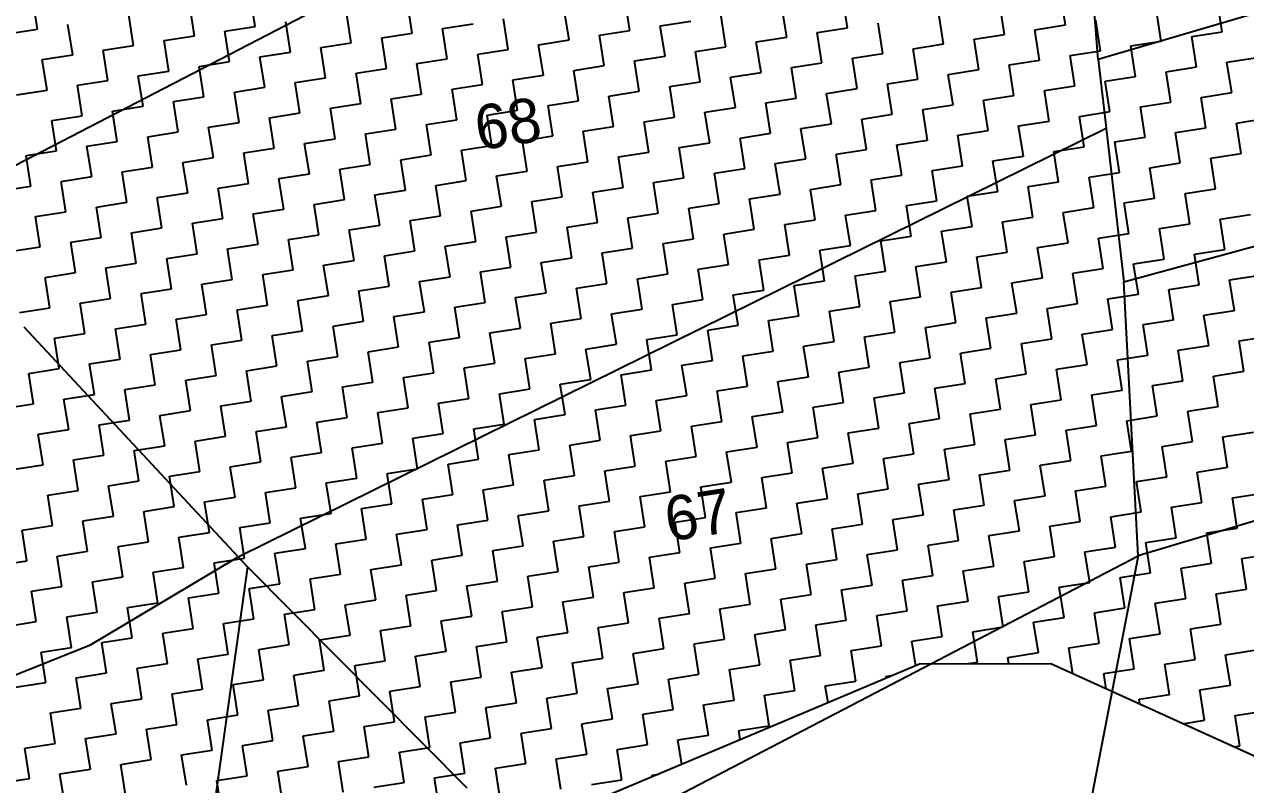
# Model space of a CAD drawing. Header units: metres. Extents: x 288488 to 290462, y 1999122 to 2001536.
# Drawn here: x 289137 to 289333.7, y 1999487.5 to 1999609.9 of the extents above; entities that cross this region are included whole.
import ezdxf
from ezdxf.enums import TextEntityAlignment as Align

# ---------------------------------------------------------------- set-up
doc = ezdxf.new("R2010")
doc.units = ezdxf.units.M
doc.header["$MEASUREMENT"] = 0
for name, color, linetype in [('POLY_HATCH', 12, 'Continuous'), ('POLY_PARCEL', 6, 'Continuous'), ('TEXT_PARCEL', 7, 'Continuous')]:
    doc.layers.add(name, color=color, linetype=linetype)
doc.styles.add('TEXT_MAP', font='')
doc.styles.get('TEXT_MAP').set_extended_font_data('Kruti Dev 050')

msp = doc.modelspace()

# ---------------------------------------------------------------- linework, layer by layer
at = {"layer": 'POLY_HATCH', "linetype": 'Continuous'}
for p, q in [((289139.09, 1999609.13), (289138.33, 1999614.03)), ((289174.16, 1999609.57), (289173.4, 1999614.47)), ((289234.5, 1999608.92), (289233.73, 1999613.82)), ((289269.57, 1999609.36), (289268.8, 1999614.26)), ((289304.64, 1999609.8), (289303.87, 1999614.7)), ((289164.36, 1999608.04), (289163.6, 1999612.94)), ((289189.63, 1999606.95), (289188.86, 1999611.86)), ((289199.43, 1999608.48), (289198.67, 1999613.38)), ((289224.7, 1999607.39), (289223.93, 1999612.29)), ((289259.76, 1999607.83), (289259, 1999612.73)), ((289294.83, 1999608.27), (289294.07, 1999613.17)), ((289320.1, 1999607.18), (289319.34, 1999612.09)), ((289329.9, 1999608.71), (289329.14, 1999613.61)), ((289144.76, 1999604.99), (289143.99, 1999609.89)), ((289154.56, 1999606.52), (289153.79, 1999611.42)), ((289179.82, 1999605.43), (289179.06, 1999610.33)), ((289204.33, 1999609.24), (289209.23, 1999610.01)), ((289214.89, 1999605.87), (289214.13, 1999610.77)), ((289239.4, 1999609.68), (289244.3, 1999610.44)), ((289249.96, 1999606.31), (289249.2, 1999611.21)), ((289275.23, 1999605.22), (289274.47, 1999610.12)), ((289285.03, 1999606.75), (289284.27, 1999611.65)), ((289310.3, 1999605.66), (289309.54, 1999610.56)), ((289134.19, 1999608.37), (289139.09, 1999609.13)), ((289159.46, 1999607.28), (289164.36, 1999608.04)), ((289169.26, 1999608.8), (289174.16, 1999609.57)), ((289170.02, 1999603.9), (289169.26, 1999608.8)), ((289194.53, 1999607.72), (289199.43, 1999608.48)), ((289205.09, 1999604.34), (289204.33, 1999609.24)), ((289229.6, 1999608.16), (289234.5, 1999608.92)), ((289230.36, 1999603.26), (289229.6, 1999608.16)), ((289240.16, 1999604.78), (289239.4, 1999609.68)), ((289254.86, 1999607.07), (289259.76, 1999607.83)), ((289264.67, 1999608.6), (289269.57, 1999609.36)), ((289265.43, 1999603.69), (289264.67, 1999608.6)), ((289289.93, 1999607.51), (289294.83, 1999608.27)), ((289299.73, 1999609.03), (289304.64, 1999609.8)), ((289300.5, 1999604.13), (289299.73, 1999609.03)), ((289325, 1999607.95), (289329.9, 1999608.71)), ((289325.77, 1999603.05), (289325, 1999607.95)), ((289149.66, 1999605.75), (289154.56, 1999606.52)), ((289160.22, 1999602.38), (289159.46, 1999607.28)), ((289184.73, 1999606.19), (289189.63, 1999606.95)), ((289185.49, 1999601.29), (289184.73, 1999606.19)), ((289195.29, 1999602.82), (289194.53, 1999607.72)), ((289209.99, 1999605.11), (289214.89, 1999605.87)), ((289219.79, 1999606.63), (289224.7, 1999607.39)), ((289220.56, 1999601.73), (289219.79, 1999606.63)), ((289245.06, 1999605.54), (289249.96, 1999606.31)), ((289255.63, 1999602.17), (289254.86, 1999607.07)), ((289280.13, 1999605.98), (289285.03, 1999606.75)), ((289280.89, 1999601.08), (289280.13, 1999605.98)), ((289290.7, 1999602.61), (289289.93, 1999607.51)), ((289315.2, 1999606.42), (289320.1, 1999607.18)), ((289315.96, 1999601.52), (289315.2, 1999606.42)), ((289139.85, 1999604.23), (289144.76, 1999604.99)), ((289140.62, 1999599.33), (289139.85, 1999604.23)), ((289150.42, 1999600.85), (289149.66, 1999605.75)), ((289165.12, 1999603.14), (289170.02, 1999603.9)), ((289174.92, 1999604.67), (289179.82, 1999605.43)), ((289175.69, 1999599.77), (289174.92, 1999604.67)), ((289200.19, 1999603.58), (289205.09, 1999604.34)), ((289210.76, 1999600.2), (289209.99, 1999605.11)), ((289235.26, 1999604.02), (289240.16, 1999604.78)), ((289236.02, 1999599.12), (289235.26, 1999604.02)), ((289245.82, 1999600.64), (289245.06, 1999605.54)), ((289270.33, 1999604.46), (289275.23, 1999605.22)), ((289271.09, 1999599.56), (289270.33, 1999604.46)), ((289295.6, 1999603.37), (289300.5, 1999604.13)), ((289305.4, 1999604.9), (289310.3, 1999605.66)), ((289306.16, 1999599.99), (289305.4, 1999604.9)), ((289330.67, 1999603.81), (289335.57, 1999604.57)), ((289155.32, 1999601.62), (289160.22, 1999602.38)), ((289165.88, 1999598.24), (289165.12, 1999603.14)), ((289190.39, 1999602.05), (289195.29, 1999602.82)), ((289191.15, 1999597.15), (289190.39, 1999602.05)), ((289200.95, 1999598.68), (289200.19, 1999603.58)), ((289225.46, 1999602.49), (289230.36, 1999603.26)), ((289226.22, 1999597.59), (289225.46, 1999602.49)), ((289250.73, 1999601.41), (289255.63, 1999602.17)), ((289260.53, 1999602.93), (289265.43, 1999603.69)), ((289261.29, 1999598.03), (289260.53, 1999602.93)), ((289285.79, 1999601.84), (289290.7, 1999602.61)), ((289296.36, 1999598.47), (289295.6, 1999603.37)), ((289320.86, 1999602.28), (289325.77, 1999603.05)), ((289321.63, 1999597.38), (289320.86, 1999602.28)), ((289331.43, 1999598.91), (289330.67, 1999603.81)), ((289145.52, 1999600.09), (289150.42, 1999600.85)), ((289146.28, 1999595.19), (289145.52, 1999600.09)), ((289156.08, 1999596.71), (289155.32, 1999601.62)), ((289180.59, 1999600.53), (289185.49, 1999601.29)), ((289181.35, 1999595.63), (289180.59, 1999600.53)), ((289205.85, 1999599.44), (289210.76, 1999600.2)), ((289215.66, 1999600.97), (289220.56, 1999601.73)), ((289216.42, 1999596.07), (289215.66, 1999600.97)), ((289240.92, 1999599.88), (289245.82, 1999600.64)), ((289251.49, 1999596.5), (289250.73, 1999601.41)), ((289275.99, 1999600.32), (289280.89, 1999601.08)), ((289276.76, 1999595.42), (289275.99, 1999600.32)), ((289286.56, 1999596.94), (289285.79, 1999601.84)), ((289301.26, 1999599.23), (289306.16, 1999599.99)), ((289311.06, 1999600.76), (289315.96, 1999601.52)), ((289311.83, 1999595.86), (289311.06, 1999600.76)), ((289135.72, 1999598.56), (289140.62, 1999599.33)), ((289160.98, 1999597.48), (289165.88, 1999598.24)), ((289170.79, 1999599), (289175.69, 1999599.77)), ((289171.55, 1999594.1), (289170.79, 1999599)), ((289196.05, 1999597.92), (289200.95, 1999598.68)), ((289206.62, 1999594.54), (289205.85, 1999599.44)), ((289231.12, 1999598.35), (289236.02, 1999599.12)), ((289231.88, 1999593.45), (289231.12, 1999598.35)), ((289241.69, 1999594.98), (289240.92, 1999599.88)), ((289256.39, 1999597.27), (289261.29, 1999598.03)), ((289266.19, 1999598.79), (289271.09, 1999599.56)), ((289266.95, 1999593.89), (289266.19, 1999598.79)), ((289291.46, 1999597.71), (289296.36, 1999598.47)), ((289302.02, 1999594.33), (289301.26, 1999599.23)), ((289326.53, 1999598.15), (289331.43, 1999598.91)), ((289327.29, 1999593.24), (289326.53, 1999598.15)), ((289151.18, 1999595.95), (289156.08, 1999596.71)), ((289161.75, 1999592.58), (289160.98, 1999597.48)), ((289186.25, 1999596.39), (289191.15, 1999597.15)), ((289187.01, 1999591.49), (289186.25, 1999596.39)), ((289196.82, 1999593.01), (289196.05, 1999597.92)), ((289211.52, 1999595.3), (289216.42, 1999596.07)), ((289221.32, 1999596.83), (289226.22, 1999597.59)), ((289222.08, 1999591.93), (289221.32, 1999596.83)), ((289246.59, 1999595.74), (289251.49, 1999596.5)), ((289257.15, 1999592.37), (289256.39, 1999597.27)), ((289281.66, 1999596.18), (289286.56, 1999596.94)), ((289282.42, 1999591.28), (289281.66, 1999596.18)), ((289292.22, 1999592.81), (289291.46, 1999597.71)), ((289316.73, 1999596.62), (289321.63, 1999597.38)), ((289317.49, 1999591.72), (289316.73, 1999596.62)), ((289141.38, 1999594.43), (289146.28, 1999595.19)), ((289142.14, 1999589.52), (289141.38, 1999594.43)), ((289151.94, 1999591.05), (289151.18, 1999595.95)), ((289166.65, 1999593.34), (289171.55, 1999594.1)), ((289176.45, 1999594.86), (289181.35, 1999595.63)), ((289177.21, 1999589.96), (289176.45, 1999594.86)), ((289201.72, 1999593.78), (289206.62, 1999594.54)), ((289212.28, 1999590.4), (289211.52, 1999595.3)), ((289236.79, 1999594.22), (289241.69, 1999594.98)), ((289237.55, 1999589.32), (289236.79, 1999594.22)), ((289247.35, 1999590.84), (289246.59, 1999595.74)), ((289271.86, 1999594.66), (289276.76, 1999595.42)), ((289272.62, 1999589.75), (289271.86, 1999594.66)), ((289297.12, 1999593.57), (289302.02, 1999594.33)), ((289306.92, 1999595.09), (289311.83, 1999595.86)), ((289307.69, 1999590.19), (289306.92, 1999595.09)), ((289332.19, 1999594.01), (289337.09, 1999594.77)), ((289156.85, 1999591.81), (289161.75, 1999592.58)), ((289167.41, 1999588.44), (289166.65, 1999593.34)), ((289191.91, 1999592.25), (289196.82, 1999593.01)), ((289192.68, 1999587.35), (289191.91, 1999592.25)), ((289202.48, 1999588.88), (289201.72, 1999593.78)), ((289226.98, 1999592.69), (289231.88, 1999593.45)), ((289227.75, 1999587.79), (289226.98, 1999592.69)), ((289252.25, 1999591.6), (289257.15, 1999592.37)), ((289262.05, 1999593.13), (289266.95, 1999593.89)), ((289262.82, 1999588.23), (289262.05, 1999593.13)), ((289287.32, 1999592.04), (289292.22, 1999592.81)), ((289297.89, 1999588.67), (289297.12, 1999593.57)), ((289322.39, 1999592.48), (289327.29, 1999593.24)), ((289323.15, 1999587.58), (289322.39, 1999592.48)), ((289332.95, 1999589.11), (289332.19, 1999594.01)), ((289147.04, 1999590.29), (289151.94, 1999591.05)), ((289147.81, 1999585.39), (289147.04, 1999590.29)), ((289157.61, 1999586.91), (289156.85, 1999591.81)), ((289182.11, 1999590.73), (289187.01, 1999591.49)), ((289182.88, 1999585.83), (289182.11, 1999590.73)), ((289207.38, 1999589.64), (289212.28, 1999590.4)), ((289217.18, 1999591.17), (289222.08, 1999591.93)), ((289217.95, 1999586.26), (289217.18, 1999591.17)), ((289242.45, 1999590.08), (289247.35, 1999590.84)), ((289253.01, 1999586.7), (289252.25, 1999591.6)), ((289277.52, 1999590.52), (289282.42, 1999591.28)), ((289278.28, 1999585.62), (289277.52, 1999590.52)), ((289288.08, 1999587.14), (289287.32, 1999592.04)), ((289302.79, 1999589.43), (289307.69, 1999590.19)), ((289312.59, 1999590.96), (289317.49, 1999591.72)), ((289313.35, 1999586.05), (289312.59, 1999590.96)), ((289137.24, 1999588.76), (289142.14, 1999589.52)), ((289138, 1999583.86), (289137.24, 1999588.76)), ((289162.51, 1999587.68), (289167.41, 1999588.44)), ((289172.31, 1999589.2), (289177.21, 1999589.96)), ((289173.07, 1999584.3), (289172.31, 1999589.2)), ((289197.58, 1999588.11), (289202.48, 1999588.88)), ((289208.14, 1999584.74), (289207.38, 1999589.64)), ((289232.65, 1999588.55), (289237.55, 1999589.32)), ((289233.41, 1999583.65), (289232.65, 1999588.55)), ((289243.21, 1999585.18), (289242.45, 1999590.08)), ((289257.92, 1999587.47), (289262.82, 1999588.23)), ((289267.72, 1999588.99), (289272.62, 1999589.75)), ((289268.48, 1999584.09), (289267.72, 1999588.99)), ((289292.98, 1999587.9), (289297.89, 1999588.67)), ((289303.55, 1999584.53), (289302.79, 1999589.43)), ((289328.05, 1999588.34), (289332.95, 1999589.11)), ((289328.82, 1999583.44), (289328.05, 1999588.34)), ((289152.71, 1999586.15), (289157.61, 1999586.91)), ((289163.27, 1999582.77), (289162.51, 1999587.68)), ((289187.78, 1999586.59), (289192.68, 1999587.35)), ((289188.54, 1999581.69), (289187.78, 1999586.59)), ((289198.34, 1999583.21), (289197.58, 1999588.11)), ((289213.04, 1999585.5), (289217.95, 1999586.26)), ((289222.85, 1999587.03), (289227.75, 1999587.79)), ((289223.61, 1999582.13), (289222.85, 1999587.03)), ((289248.11, 1999585.94), (289253.01, 1999586.7)), ((289258.68, 1999582.56), (289257.92, 1999587.47)), ((289283.18, 1999586.38), (289288.08, 1999587.14)), ((289283.95, 1999581.48), (289283.18, 1999586.38)), ((289293.75, 1999583), (289292.98, 1999587.9)), ((289318.25, 1999586.82), (289323.15, 1999587.58)), ((289319.01, 1999581.92), (289318.25, 1999586.82)), ((289142.91, 1999584.62), (289147.81, 1999585.39)), ((289143.67, 1999579.72), (289142.91, 1999584.62)), ((289153.47, 1999581.25), (289152.71, 1999586.15)), ((289168.17, 1999583.54), (289173.07, 1999584.3)), ((289177.97, 1999585.06), (289182.88, 1999585.83)), ((289178.74, 1999580.16), (289177.97, 1999585.06)), ((289203.24, 1999583.98), (289208.14, 1999584.74)), ((289213.81, 1999580.6), (289213.04, 1999585.5)), ((289238.31, 1999584.41), (289243.21, 1999585.18)), ((289239.07, 1999579.51), (289238.31, 1999584.41)), ((289248.88, 1999581.04), (289248.11, 1999585.94)), ((289273.38, 1999584.85), (289278.28, 1999585.62)), ((289274.14, 1999579.95), (289273.38, 1999584.85)), ((289298.65, 1999583.77), (289303.55, 1999584.53)), ((289308.45, 1999585.29), (289313.35, 1999586.05)), ((289309.21, 1999580.39), (289308.45, 1999585.29)), ((289133.1, 1999583.1), (289138, 1999583.86)), ((289158.37, 1999582.01), (289163.27, 1999582.77)), ((289168.94, 1999578.64), (289168.17, 1999583.54)), ((289193.44, 1999582.45), (289198.34, 1999583.21)), ((289194.2, 1999577.55), (289193.44, 1999582.45)), ((289204.01, 1999579.07), (289203.24, 1999583.98)), ((289228.51, 1999582.89), (289233.41, 1999583.65)), ((289229.27, 1999577.99), (289228.51, 1999582.89)), ((289253.78, 1999581.8), (289258.68, 1999582.56)), ((289263.58, 1999583.33), (289268.48, 1999584.09)), ((289264.34, 1999578.43), (289263.58, 1999583.33)), ((289288.85, 1999582.24), (289293.75, 1999583)), ((289299.41, 1999578.87), (289298.65, 1999583.77)), ((289323.92, 1999582.68), (289328.82, 1999583.44)), ((289324.68, 1999577.78), (289323.92, 1999582.68)), ((289148.57, 1999580.49), (289153.47, 1999581.25)), ((289149.33, 1999575.58), (289148.57, 1999580.49)), ((289159.13, 1999577.11), (289158.37, 1999582.01)), ((289183.64, 1999580.92), (289188.54, 1999581.69)), ((289184.4, 1999576.02), (289183.64, 1999580.92)), ((289208.91, 1999579.84), (289213.81, 1999580.6)), ((289218.71, 1999581.36), (289223.61, 1999582.13)), ((289219.47, 1999576.46), (289218.71, 1999581.36)), ((289243.98, 1999580.28), (289248.88, 1999581.04)), ((289254.54, 1999576.9), (289253.78, 1999581.8)), ((289279.04, 1999580.72), (289283.95, 1999581.48)), ((289279.81, 1999575.81), (289279.04, 1999580.72)), ((289289.61, 1999577.34), (289288.85, 1999582.24)), ((289304.31, 1999579.63), (289309.21, 1999580.39)), ((289314.11, 1999581.15), (289319.01, 1999581.92)), ((289314.88, 1999576.25), (289314.11, 1999581.15)), ((289138.77, 1999578.96), (289143.67, 1999579.72)), ((289139.53, 1999574.06), (289138.77, 1999578.96)), ((289164.03, 1999577.87), (289168.94, 1999578.64)), ((289173.84, 1999579.4), (289178.74, 1999580.16)), ((289174.6, 1999574.5), (289173.84, 1999579.4)), ((289199.1, 1999578.31), (289204.01, 1999579.07)), ((289209.67, 1999574.94), (289208.91, 1999579.84)), ((289234.17, 1999578.75), (289239.07, 1999579.51)), ((289234.94, 1999573.85), (289234.17, 1999578.75)), ((289244.74, 1999575.38), (289243.98, 1999580.28)), ((289259.44, 1999577.66), (289264.34, 1999578.43)), ((289269.24, 1999579.19), (289274.14, 1999579.95)), ((289270.01, 1999574.29), (289269.24, 1999579.19)), ((289294.51, 1999578.1), (289299.41, 1999578.87)), ((289305.07, 1999574.73), (289304.31, 1999579.63)), ((289329.58, 1999578.54), (289334.48, 1999579.3)), ((289330.34, 1999573.64), (289329.58, 1999578.54)), ((289154.23, 1999576.35), (289159.13, 1999577.11)), ((289164.8, 1999572.97), (289164.03, 1999577.87)), ((289189.3, 1999576.79), (289194.2, 1999577.55)), ((289190.07, 1999571.89), (289189.3, 1999576.79)), ((289199.87, 1999573.41), (289199.1, 1999578.31)), ((289214.57, 1999575.7), (289219.47, 1999576.46)), ((289224.37, 1999577.23), (289229.27, 1999577.99)), ((289225.13, 1999572.32), (289224.37, 1999577.23)), ((289249.64, 1999576.14), (289254.54, 1999576.9)), ((289260.2, 1999572.76), (289259.44, 1999577.66)), ((289284.71, 1999576.58), (289289.61, 1999577.34)), ((289285.47, 1999571.68), (289284.71, 1999576.58)), ((289295.27, 1999573.2), (289294.51, 1999578.1)), ((289319.78, 1999577.02), (289324.68, 1999577.78)), ((289320.54, 1999572.11), (289319.78, 1999577.02)), ((289144.43, 1999574.82), (289149.33, 1999575.58)), ((289145.19, 1999569.92), (289144.43, 1999574.82)), ((289155, 1999571.45), (289154.23, 1999576.35)), ((289169.7, 1999573.74), (289174.6, 1999574.5)), ((289179.5, 1999575.26), (289184.4, 1999576.02)), ((289180.26, 1999570.36), (289179.5, 1999575.26)), ((289204.77, 1999574.17), (289209.67, 1999574.94)), ((289215.33, 1999570.8), (289214.57, 1999575.7)), ((289239.84, 1999574.61), (289244.74, 1999575.38)), ((289240.6, 1999569.71), (289239.84, 1999574.61)), ((289250.4, 1999571.24), (289249.64, 1999576.14)), ((289274.91, 1999575.05), (289279.81, 1999575.81)), ((289275.67, 1999570.15), (289274.91, 1999575.05)), ((289300.17, 1999573.96), (289305.07, 1999574.73)), ((289309.98, 1999575.49), (289314.88, 1999576.25)), ((289310.74, 1999570.59), (289309.98, 1999575.49)), ((289134.63, 1999573.3), (289139.53, 1999574.06)), ((289159.9, 1999572.21), (289164.8, 1999572.97)), ((289170.46, 1999568.83), (289169.7, 1999573.74)), ((289194.97, 1999572.65), (289199.87, 1999573.41)), ((289195.73, 1999567.75), (289194.97, 1999572.65)), ((289205.53, 1999569.27), (289204.77, 1999574.17)), ((289230.04, 1999573.09), (289234.94, 1999573.85)), ((289230.8, 1999568.19), (289230.04, 1999573.09)), ((289255.3, 1999572), (289260.2, 1999572.76)), ((289265.1, 1999573.53), (289270.01, 1999574.29)), ((289265.87, 1999568.62), (289265.1, 1999573.53)), ((289290.37, 1999572.44), (289295.27, 1999573.2)), ((289291.13, 1999567.54), (289290.37, 1999572.44)), ((289300.94, 1999569.06), (289300.17, 1999573.96)), ((289325.44, 1999572.88), (289330.34, 1999573.64)), ((289326.2, 1999567.98), (289325.44, 1999572.88)), ((289150.1, 1999570.68), (289155, 1999571.45)), ((289150.86, 1999565.78), (289150.1, 1999570.68)), ((289160.66, 1999567.31), (289159.9, 1999572.21)), ((289185.16, 1999571.12), (289190.07, 1999571.89)), ((289185.93, 1999566.22), (289185.16, 1999571.12)), ((289210.43, 1999570.04), (289215.33, 1999570.8)), ((289220.23, 1999571.56), (289225.13, 1999572.32)), ((289221, 1999566.66), (289220.23, 1999571.56)), ((289245.5, 1999570.47), (289250.4, 1999571.24)), ((289246.26, 1999565.57), (289245.5, 1999570.47)), ((289256.07, 1999567.1), (289255.3, 1999572)), ((289280.57, 1999570.91), (289285.47, 1999571.68)), ((289281.33, 1999566.01), (289280.57, 1999570.91)), ((289305.84, 1999569.83), (289310.74, 1999570.59)), ((289315.64, 1999571.35), (289320.54, 1999572.11)), ((289316.4, 1999566.45), (289315.64, 1999571.35)), ((289140.29, 1999569.16), (289145.19, 1999569.92)), ((289141.06, 1999564.26), (289140.29, 1999569.16)), ((289165.56, 1999568.07), (289170.46, 1999568.83)), ((289175.36, 1999569.6), (289180.26, 1999570.36)), ((289176.13, 1999564.7), (289175.36, 1999569.6)), ((289200.63, 1999568.51), (289205.53, 1999569.27)), ((289201.39, 1999563.61), (289200.63, 1999568.51)), ((289211.19, 1999565.13), (289210.43, 1999570.04)), ((289235.7, 1999568.95), (289240.6, 1999569.71)), ((289236.46, 1999564.05), (289235.7, 1999568.95)), ((289260.97, 1999567.86), (289265.87, 1999568.62)), ((289270.77, 1999569.39), (289275.67, 1999570.15)), ((289271.53, 1999564.49), (289270.77, 1999569.39)), ((289296.04, 1999568.3), (289300.94, 1999569.06)), ((289306.6, 1999564.93), (289305.84, 1999569.83)), ((289331.1, 1999568.74), (289336.01, 1999569.5)), ((289331.87, 1999563.84), (289331.1, 1999568.74)), ((289155.76, 1999566.55), (289160.66, 1999567.31)), ((289156.52, 1999561.64), (289155.76, 1999566.55)), ((289166.32, 1999563.17), (289165.56, 1999568.07)), ((289190.83, 1999566.98), (289195.73, 1999567.75)), ((289191.59, 1999562.08), (289190.83, 1999566.98)), ((289216.1, 1999565.9), (289221, 1999566.66)), ((289225.9, 1999567.42), (289230.8, 1999568.19)), ((289226.66, 1999562.52), (289225.9, 1999567.42)), ((289251.16, 1999566.34), (289256.07, 1999567.1)), ((289261.73, 1999562.96), (289260.97, 1999567.86)), ((289286.23, 1999566.78), (289291.13, 1999567.54)), ((289287, 1999561.87), (289286.23, 1999566.78)), ((289296.8, 1999563.4), (289296.04, 1999568.3)), ((289321.3, 1999567.21), (289326.2, 1999567.98)), ((289322.07, 1999562.31), (289321.3, 1999567.21)), ((289145.96, 1999565.02), (289150.86, 1999565.78)), ((289146.72, 1999560.12), (289145.96, 1999565.02)), ((289171.22, 1999563.93), (289176.13, 1999564.7)), ((289181.03, 1999565.46), (289185.93, 1999566.22)), ((289181.79, 1999560.56), (289181.03, 1999565.46)), ((289206.29, 1999564.37), (289211.19, 1999565.13)), ((289216.86, 1999561), (289216.1, 1999565.9)), ((289241.36, 1999564.81), (289246.26, 1999565.57)), ((289242.13, 1999559.91), (289241.36, 1999564.81)), ((289251.93, 1999561.44), (289251.16, 1999566.34)), ((289276.43, 1999565.25), (289281.33, 1999566.01)), ((289277.19, 1999560.35), (289276.43, 1999565.25)), ((289301.7, 1999564.16), (289306.6, 1999564.93)), ((289311.5, 1999565.69), (289316.4, 1999566.45)), ((289312.26, 1999560.79), (289311.5, 1999565.69)), ((289136.16, 1999563.49), (289141.06, 1999564.26)), ((289161.42, 1999562.41), (289166.32, 1999563.17)), ((289171.99, 1999559.03), (289171.22, 1999563.93)), ((289196.49, 1999562.85), (289201.39, 1999563.61)), ((289197.25, 1999557.95), (289196.49, 1999562.85)), ((289207.06, 1999559.47), (289206.29, 1999564.37)), ((289231.56, 1999563.29), (289236.46, 1999564.05)), ((289232.32, 1999558.38), (289231.56, 1999563.29)), ((289256.83, 1999562.2), (289261.73, 1999562.96)), ((289266.63, 1999563.72), (289271.53, 1999564.49)), ((289267.39, 1999558.82), (289266.63, 1999563.72)), ((289291.9, 1999562.64), (289296.8, 1999563.4)), ((289292.66, 1999557.74), (289291.9, 1999562.64)), ((289302.46, 1999559.26), (289301.7, 1999564.16)), ((289326.97, 1999563.08), (289331.87, 1999563.84)), ((289327.73, 1999558.18), (289326.97, 1999563.08)), ((289151.62, 1999560.88), (289156.52, 1999561.64)), ((289152.38, 1999555.98), (289151.62, 1999560.88)), ((289162.19, 1999557.51), (289161.42, 1999562.41)), ((289186.69, 1999561.32), (289191.59, 1999562.08)), ((289187.45, 1999556.42), (289186.69, 1999561.32)), ((289211.96, 1999560.23), (289216.86, 1999561)), ((289221.76, 1999561.76), (289226.66, 1999562.52)), ((289222.52, 1999556.86), (289221.76, 1999561.76)), ((289247.03, 1999560.67), (289251.93, 1999561.44)), ((289247.79, 1999555.77), (289247.03, 1999560.67)), ((289257.59, 1999557.3), (289256.83, 1999562.2)), ((289282.1, 1999561.11), (289287, 1999561.87)), ((289282.86, 1999556.21), (289282.1, 1999561.11)), ((289307.36, 1999560.02), (289312.26, 1999560.79)), ((289317.16, 1999561.55), (289322.07, 1999562.31)), ((289317.93, 1999556.65), (289317.16, 1999561.55)), ((289141.82, 1999559.36), (289146.72, 1999560.12)), ((289142.58, 1999554.46), (289141.82, 1999559.36)), ((289167.09, 1999558.27), (289171.99, 1999559.03)), ((289176.89, 1999559.8), (289181.79, 1999560.56)), ((289177.65, 1999554.89), (289176.89, 1999559.8)), ((289202.16, 1999558.71), (289207.06, 1999559.47)), ((289202.92, 1999553.81), (289202.16, 1999558.71)), ((289212.72, 1999555.33), (289211.96, 1999560.23)), ((289237.22, 1999559.15), (289242.13, 1999559.91)), ((289237.99, 1999554.25), (289237.22, 1999559.15)), ((289262.49, 1999558.06), (289267.39, 1999558.82)), ((289272.29, 1999559.59), (289277.19, 1999560.35)), ((289273.06, 1999554.69), (289272.29, 1999559.59)), ((289297.56, 1999558.5), (289302.46, 1999559.26)), ((289308.13, 1999555.12), (289307.36, 1999560.02)), ((289332.63, 1999558.94), (289337.53, 1999559.7)), ((289333.39, 1999554.04), (289332.63, 1999558.94)), ((289157.28, 1999556.74), (289162.19, 1999557.51)), ((289158.05, 1999551.84), (289157.28, 1999556.74)), ((289167.85, 1999553.37), (289167.09, 1999558.27)), ((289192.35, 1999557.18), (289197.25, 1999557.95)), ((289193.12, 1999552.28), (289192.35, 1999557.18)), ((289217.62, 1999556.1), (289222.52, 1999556.86)), ((289227.42, 1999557.62), (289232.32, 1999558.38)), ((289228.19, 1999552.72), (289227.42, 1999557.62)), ((289252.69, 1999556.53), (289257.59, 1999557.3)), ((289263.25, 1999553.16), (289262.49, 1999558.06)), ((289287.76, 1999556.97), (289292.66, 1999557.74)), ((289288.52, 1999552.07), (289287.76, 1999556.97)), ((289298.32, 1999553.6), (289297.56, 1999558.5)), ((289322.83, 1999557.41), (289327.73, 1999558.18)), ((289323.59, 1999552.51), (289322.83, 1999557.41)), ((289147.48, 1999555.22), (289152.38, 1999555.98)), ((289148.25, 1999550.32), (289147.48, 1999555.22)), ((289172.75, 1999554.13), (289177.65, 1999554.89)), ((289182.55, 1999555.66), (289187.45, 1999556.42)), ((289183.31, 1999550.76), (289182.55, 1999555.66)), ((289207.82, 1999554.57), (289212.72, 1999555.33)), ((289218.38, 1999551.2), (289217.62, 1999556.1)), ((289242.89, 1999555.01), (289247.79, 1999555.77)), ((289243.65, 1999550.11), (289242.89, 1999555.01)), ((289253.45, 1999551.63), (289252.69, 1999556.53)), ((289277.96, 1999555.45), (289282.86, 1999556.21)), ((289278.72, 1999550.55), (289277.96, 1999555.45)), ((289303.22, 1999554.36), (289308.13, 1999555.12)), ((289313.03, 1999555.89), (289317.93, 1999556.65)), ((289313.79, 1999550.99), (289313.03, 1999555.89)), ((289137.68, 1999553.69), (289142.58, 1999554.46)), ((289138.44, 1999548.79), (289137.68, 1999553.69)), ((289162.95, 1999552.61), (289167.85, 1999553.37)), ((289173.51, 1999549.23), (289172.75, 1999554.13)), ((289198.02, 1999553.04), (289202.92, 1999553.81)), ((289198.78, 1999548.14), (289198.02, 1999553.04)), ((289208.58, 1999549.67), (289207.82, 1999554.57)), ((289233.09, 1999553.48), (289237.99, 1999554.25)), ((289233.85, 1999548.58), (289233.09, 1999553.48)), ((289258.35, 1999552.4), (289263.25, 1999553.16)), ((289268.16, 1999553.92), (289273.06, 1999554.69)), ((289268.92, 1999549.02), (289268.16, 1999553.92)), ((289293.42, 1999552.84), (289298.32, 1999553.6)), ((289294.19, 1999547.93), (289293.42, 1999552.84)), ((289303.99, 1999549.46), (289303.22, 1999554.36)), ((289328.49, 1999553.27), (289333.39, 1999554.04)), ((289329.26, 1999548.37), (289328.49, 1999553.27)), ((289153.15, 1999551.08), (289158.05, 1999551.84)), ((289153.91, 1999546.18), (289153.15, 1999551.08)), ((289163.71, 1999547.71), (289162.95, 1999552.61)), ((289188.22, 1999551.52), (289193.12, 1999552.28)), ((289188.98, 1999546.62), (289188.22, 1999551.52)), ((289213.48, 1999550.43), (289218.38, 1999551.2)), ((289223.28, 1999551.96), (289228.19, 1999552.72)), ((289224.05, 1999547.06), (289223.28, 1999551.96)), ((289248.55, 1999550.87), (289253.45, 1999551.63)), ((289249.31, 1999545.97), (289248.55, 1999550.87)), ((289259.12, 1999547.5), (289258.35, 1999552.4)), ((289283.62, 1999551.31), (289288.52, 1999552.07)), ((289284.38, 1999546.41), (289283.62, 1999551.31)), ((289308.89, 1999550.22), (289313.79, 1999550.99)), ((289318.69, 1999551.75), (289323.59, 1999552.51)), ((289319.45, 1999546.85), (289318.69, 1999551.75)), ((289143.34, 1999549.55), (289148.25, 1999550.32)), ((289144.11, 1999544.65), (289143.34, 1999549.55)), ((289168.61, 1999548.47), (289173.51, 1999549.23)), ((289178.41, 1999549.99), (289183.31, 1999550.76)), ((289179.18, 1999545.09), (289178.41, 1999549.99)), ((289203.68, 1999548.91), (289208.58, 1999549.67)), ((289204.44, 1999544.01), (289203.68, 1999548.91)), ((289214.25, 1999545.53), (289213.48, 1999550.43)), ((289238.75, 1999549.35), (289243.65, 1999550.11)), ((289239.51, 1999544.44), (289238.75, 1999549.35)), ((289264.02, 1999548.26), (289268.92, 1999549.02)), ((289273.82, 1999549.78), (289278.72, 1999550.55)), ((289274.58, 1999544.88), (289273.82, 1999549.78)), ((289299.09, 1999548.7), (289303.99, 1999549.46)), ((289309.65, 1999545.32), (289308.89, 1999550.22)), ((289133.54, 1999548.03), (289138.44, 1999548.79)), ((289158.81, 1999546.94), (289163.71, 1999547.71)), ((289159.57, 1999542.04), (289158.81, 1999546.94)), ((289169.37, 1999543.57), (289168.61, 1999548.47)), ((289193.88, 1999547.38), (289198.78, 1999548.14)), ((289194.64, 1999542.48), (289193.88, 1999547.38)), ((289219.15, 1999546.29), (289224.05, 1999547.06)), ((289228.95, 1999547.82), (289233.85, 1999548.58)), ((289229.71, 1999542.92), (289228.95, 1999547.82)), ((289254.22, 1999546.73), (289259.12, 1999547.5)), ((289264.78, 1999543.36), (289264.02, 1999548.26)), ((289289.29, 1999547.17), (289294.19, 1999547.93)), ((289290.05, 1999542.27), (289289.29, 1999547.17)), ((289299.85, 1999543.8), (289299.09, 1999548.7)), ((289324.35, 1999547.61), (289329.26, 1999548.37)), ((289325.12, 1999542.71), (289324.35, 1999547.61)), ((289149.01, 1999545.42), (289153.91, 1999546.18)), ((289149.77, 1999540.52), (289149.01, 1999545.42)), ((289174.28, 1999544.33), (289179.18, 1999545.09)), ((289184.08, 1999545.86), (289188.98, 1999546.62)), ((289184.84, 1999540.95), (289184.08, 1999545.86)), ((289209.34, 1999544.77), (289214.25, 1999545.53)), ((289219.91, 1999541.39), (289219.15, 1999546.29)), ((289244.41, 1999545.21), (289249.31, 1999545.97)), ((289245.18, 1999540.31), (289244.41, 1999545.21)), ((289254.98, 1999541.83), (289254.22, 1999546.73)), ((289279.48, 1999545.65), (289284.38, 1999546.41)), ((289280.25, 1999540.75), (289279.48, 1999545.65)), ((289304.75, 1999544.56), (289309.65, 1999545.32)), ((289314.55, 1999546.08), (289319.45, 1999546.85)), ((289315.32, 1999541.18), (289314.55, 1999546.08)), ((289139.21, 1999543.89), (289144.11, 1999544.65)), ((289139.97, 1999538.99), (289139.21, 1999543.89)), ((289164.47, 1999542.8), (289169.37, 1999543.57)), ((289175.04, 1999539.43), (289174.28, 1999544.33)), ((289199.54, 1999543.24), (289204.44, 1999544.01)), ((289200.31, 1999538.34), (289199.54, 1999543.24)), ((289210.11, 1999539.87), (289209.34, 1999544.77)), ((289234.61, 1999543.68), (289239.51, 1999544.44)), ((289235.37, 1999538.78), (289234.61, 1999543.68)), ((289259.88, 1999542.59), (289264.78, 1999543.36)), ((289269.68, 1999544.12), (289274.58, 1999544.88)), ((289270.44, 1999539.22), (289269.68, 1999544.12)), ((289294.95, 1999543.03), (289299.85, 1999543.8)), ((289295.71, 1999538.13), (289294.95, 1999543.03)), ((289305.51, 1999539.66), (289304.75, 1999544.56)), ((289330.02, 1999543.47), (289334.92, 1999544.24)), ((289330.78, 1999538.57), (289330.02, 1999543.47)), ((289154.67, 1999541.28), (289159.57, 1999542.04)), ((289155.43, 1999536.38), (289154.67, 1999541.28)), ((289165.24, 1999537.9), (289164.47, 1999542.8)), ((289189.74, 1999541.72), (289194.64, 1999542.48)), ((289190.5, 1999536.82), (289189.74, 1999541.72)), ((289215.01, 1999540.63), (289219.91, 1999541.39)), ((289224.81, 1999542.16), (289229.71, 1999542.92)), ((289225.57, 1999537.26), (289224.81, 1999542.16)), ((289250.08, 1999541.07), (289254.98, 1999541.83)), ((289250.84, 1999536.17), (289250.08, 1999541.07)), ((289260.64, 1999537.69), (289259.88, 1999542.59)), ((289285.15, 1999541.51), (289290.05, 1999542.27)), ((289285.91, 1999536.61), (289285.15, 1999541.51)), ((289310.41, 1999540.42), (289315.32, 1999541.18)), ((289320.22, 1999541.95), (289325.12, 1999542.71)), ((289320.98, 1999537.05), (289320.22, 1999541.95)), ((289135.07, 1999538.23), (289139.97, 1999538.99)), ((289144.87, 1999539.75), (289149.77, 1999540.52)), ((289145.63, 1999534.85), (289144.87, 1999539.75)), ((289170.14, 1999538.67), (289175.04, 1999539.43)), ((289179.94, 1999540.19), (289184.84, 1999540.95)), ((289180.7, 1999535.29), (289179.94, 1999540.19)), ((289205.21, 1999539.1), (289210.11, 1999539.87)), ((289205.97, 1999534.2), (289205.21, 1999539.1)), ((289215.77, 1999535.73), (289215.01, 1999540.63)), ((289240.28, 1999539.54), (289245.18, 1999540.31)), ((289241.04, 1999534.64), (289240.28, 1999539.54)), ((289265.54, 1999538.46), (289270.44, 1999539.22)), ((289275.35, 1999539.98), (289280.25, 1999540.75)), ((289276.11, 1999535.08), (289275.35, 1999539.98)), ((289300.61, 1999538.9), (289305.51, 1999539.66)), ((289311.18, 1999535.52), (289310.41, 1999540.42)), ((289160.34, 1999537.14), (289165.24, 1999537.9)), ((289161.1, 1999532.24), (289160.34, 1999537.14)), ((289170.9, 1999533.77), (289170.14, 1999538.67)), ((289195.4, 1999537.58), (289200.31, 1999538.34)), ((289196.17, 1999532.68), (289195.4, 1999537.58)), ((289220.67, 1999536.49), (289225.57, 1999537.26)), ((289230.47, 1999538.02), (289235.37, 1999538.78)), ((289231.24, 1999533.12), (289230.47, 1999538.02)), ((289255.74, 1999536.93), (289260.64, 1999537.69)), ((289266.31, 1999533.56), (289265.54, 1999538.46)), ((289290.81, 1999537.37), (289295.71, 1999538.13)), ((289291.57, 1999532.47), (289290.81, 1999537.37)), ((289301.38, 1999533.99), (289300.61, 1999538.9)), ((289316.08, 1999536.28), (289320.98, 1999537.05)), ((289325.88, 1999537.81), (289330.78, 1999538.57)), ((289326.64, 1999532.91), (289325.88, 1999537.81)), ((289150.53, 1999535.61), (289155.43, 1999536.38)), ((289151.3, 1999530.71), (289150.53, 1999535.61)), ((289175.8, 1999534.53), (289180.7, 1999535.29)), ((289185.6, 1999536.05), (289190.5, 1999536.82)), ((289186.37, 1999531.15), (289185.6, 1999536.05)), ((289210.87, 1999534.97), (289215.77, 1999535.73)), ((289221.44, 1999531.59), (289220.67, 1999536.49)), ((289245.94, 1999535.41), (289250.84, 1999536.17)), ((289246.7, 1999530.5), (289245.94, 1999535.41)), ((289256.5, 1999532.03), (289255.74, 1999536.93)), ((289271.21, 1999534.32), (289276.11, 1999535.08)), ((289281.01, 1999535.84), (289285.91, 1999536.61)), ((289281.77, 1999530.94), (289281.01, 1999535.84)), ((289306.28, 1999534.76), (289311.18, 1999535.52)), ((289316.84, 1999531.38), (289316.08, 1999536.28)), ((289140.73, 1999534.09), (289145.63, 1999534.85)), ((289141.49, 1999529.19), (289140.73, 1999534.09)), ((289166, 1999533), (289170.9, 1999533.77)), ((289176.56, 1999529.63), (289175.8, 1999534.53)), ((289201.07, 1999533.44), (289205.97, 1999534.2)), ((289201.83, 1999528.54), (289201.07, 1999533.44)), ((289211.63, 1999530.07), (289210.87, 1999534.97)), ((289226.34, 1999532.35), (289231.24, 1999533.12)), ((289236.14, 1999533.88), (289241.04, 1999534.64)), ((289236.9, 1999528.98), (289236.14, 1999533.88)), ((289261.41, 1999532.79), (289266.31, 1999533.56)), ((289271.97, 1999529.42), (289271.21, 1999534.32)), ((289296.47, 1999533.23), (289301.38, 1999533.99)), ((289297.24, 1999528.33), (289296.47, 1999533.23)), ((289307.04, 1999529.86), (289306.28, 1999534.76)), ((289331.54, 1999533.67), (289336.44, 1999534.43)), ((289332.31, 1999528.77), (289331.54, 1999533.67)), ((289156.2, 1999531.48), (289161.1, 1999532.24)), ((289156.96, 1999526.58), (289156.2, 1999531.48)), ((289166.76, 1999528.1), (289166, 1999533)), ((289181.46, 1999530.39), (289186.37, 1999531.15)), ((289191.27, 1999531.92), (289196.17, 1999532.68)), ((289192.03, 1999527.01), (289191.27, 1999531.92)), ((289216.53, 1999530.83), (289221.44, 1999531.59)), ((289227.1, 1999527.45), (289226.34, 1999532.35)), ((289251.6, 1999531.27), (289256.5, 1999532.03)), ((289252.37, 1999526.37), (289251.6, 1999531.27)), ((289262.17, 1999527.89), (289261.41, 1999532.79)), ((289286.67, 1999531.71), (289291.57, 1999532.47)), ((289287.44, 1999526.81), (289286.67, 1999531.71)), ((289311.94, 1999530.62), (289316.84, 1999531.38)), ((289321.74, 1999532.14), (289326.64, 1999532.91)), ((289322.5, 1999527.24), (289321.74, 1999532.14)), ((289136.59, 1999528.43), (289141.49, 1999529.19)), ((289146.4, 1999529.95), (289151.3, 1999530.71)), ((289147.16, 1999525.05), (289146.4, 1999529.95)), ((289171.66, 1999528.86), (289176.56, 1999529.63)), ((289182.23, 1999525.49), (289181.46, 1999530.39)), ((289206.73, 1999529.3), (289211.63, 1999530.07)), ((289207.5, 1999524.4), (289206.73, 1999529.3)), ((289217.3, 1999525.93), (289216.53, 1999530.83)), ((289241.8, 1999529.74), (289246.7, 1999530.5)), ((289242.56, 1999524.84), (289241.8, 1999529.74)), ((289267.07, 1999528.65), (289271.97, 1999529.42)), ((289276.87, 1999530.18), (289281.77, 1999530.94)), ((289277.63, 1999525.28), (289276.87, 1999530.18)), ((289302.14, 1999529.09), (289307.04, 1999529.86)), ((289312.7, 1999525.72), (289311.94, 1999530.62)), ((289137.36, 1999523.52), (289136.59, 1999528.43)), ((289161.86, 1999527.34), (289166.76, 1999528.1)), ((289162.62, 1999522.44), (289161.86, 1999527.34)), ((289172.43, 1999523.96), (289171.66, 1999528.86)), ((289196.93, 1999527.78), (289201.83, 1999528.54)), ((289197.69, 1999522.88), (289196.93, 1999527.78)), ((289222.2, 1999526.69), (289227.1, 1999527.45)), ((289232, 1999528.22), (289236.9, 1999528.98)), ((289232.76, 1999523.32), (289232, 1999528.22)), ((289257.27, 1999527.13), (289262.17, 1999527.89)), ((289267.83, 1999523.75), (289267.07, 1999528.65)), ((289292.34, 1999527.57), (289297.24, 1999528.33)), ((289293.1, 1999522.67), (289292.34, 1999527.57)), ((289302.9, 1999524.19), (289302.14, 1999529.09)), ((289317.6, 1999526.48), (289322.5, 1999527.24)), ((289327.41, 1999528.01), (289332.31, 1999528.77)), ((289328.17, 1999523.11), (289327.41, 1999528.01)), ((289152.06, 1999525.81), (289156.96, 1999526.58)), ((289152.82, 1999520.91), (289152.06, 1999525.81)), ((289177.33, 1999524.73), (289182.23, 1999525.49)), ((289187.13, 1999526.25), (289192.03, 1999527.01)), ((289187.89, 1999521.35), (289187.13, 1999526.25)), ((289212.4, 1999525.16), (289217.3, 1999525.93)), ((289222.96, 1999521.79), (289222.2, 1999526.69)), ((289247.47, 1999525.6), (289252.37, 1999526.37)), ((289248.23, 1999520.7), (289247.47, 1999525.6)), ((289258.03, 1999522.23), (289257.27, 1999527.13)), ((289272.73, 1999524.52), (289277.63, 1999525.28)), ((289282.53, 1999526.04), (289287.44, 1999526.81)), ((289283.3, 1999521.14), (289282.53, 1999526.04)), ((289307.8, 1999524.96), (289312.7, 1999525.72)), ((289318.37, 1999521.58), (289317.6, 1999526.48)), ((289132.46, 1999522.76), (289137.36, 1999523.52)), ((289142.26, 1999524.29), (289147.16, 1999525.05)), ((289143.02, 1999519.39), (289142.26, 1999524.29)), ((289167.52, 1999523.2), (289172.43, 1999523.96)), ((289178.09, 1999519.83), (289177.33, 1999524.73)), ((289202.59, 1999523.64), (289207.5, 1999524.4)), ((289203.36, 1999518.74), (289202.59, 1999523.64)), ((289213.16, 1999520.26), (289212.4, 1999525.16)), ((289227.86, 1999522.55), (289232.76, 1999523.32)), ((289237.66, 1999524.08), (289242.56, 1999524.84)), ((289238.43, 1999519.18), (289237.66, 1999524.08)), ((289262.93, 1999522.99), (289267.83, 1999523.75)), ((289273.5, 1999519.62), (289272.73, 1999524.52)), ((289298, 1999523.43), (289302.9, 1999524.19)), ((289298.76, 1999518.53), (289298, 1999523.43)), ((289308.56, 1999520.05), (289307.8, 1999524.96)), ((289333.07, 1999523.87), (289337.97, 1999524.63)), ((289333.83, 1999518.97), (289333.07, 1999523.87)), ((289157.72, 1999521.67), (289162.62, 1999522.44)), ((289158.49, 1999516.77), (289157.72, 1999521.67)), ((289168.29, 1999518.3), (289167.52, 1999523.2)), ((289182.99, 1999520.59), (289187.89, 1999521.35)), ((289192.79, 1999522.11), (289197.69, 1999522.88)), ((289193.56, 1999517.21), (289192.79, 1999522.11)), ((289218.06, 1999521.03), (289222.96, 1999521.79)), ((289228.62, 1999517.65), (289227.86, 1999522.55)), ((289253.13, 1999521.47), (289258.03, 1999522.23)), ((289253.89, 1999516.56), (289253.13, 1999521.47)), ((289263.69, 1999518.09), (289262.93, 1999522.99)), ((289288.2, 1999521.9), (289293.1, 1999522.67)), ((289288.96, 1999517), (289288.2, 1999521.9)), ((289313.47, 1999520.82), (289318.37, 1999521.58)), ((289323.27, 1999522.34), (289328.17, 1999523.11)), ((289324.03, 1999517.44), (289323.27, 1999522.34)), ((289138.12, 1999518.62), (289143.02, 1999519.39)), ((289147.92, 1999520.15), (289152.82, 1999520.91)), ((289148.68, 1999515.25), (289147.92, 1999520.15)), ((289173.19, 1999519.06), (289178.09, 1999519.83)), ((289183.75, 1999515.69), (289182.99, 1999520.59)), ((289208.26, 1999519.5), (289213.16, 1999520.26)), ((289209.02, 1999514.6), (289208.26, 1999519.5)), ((289218.82, 1999516.13), (289218.06, 1999521.03)), ((289243.33, 1999519.94), (289248.23, 1999520.7)), ((289244.09, 1999515.04), (289243.33, 1999519.94)), ((289268.59, 1999518.85), (289273.5, 1999519.62)), ((289278.4, 1999520.38), (289283.3, 1999521.14)), ((289279.16, 1999515.48), (289278.4, 1999520.38)), ((289303.66, 1999519.29), (289308.56, 1999520.05)), ((289314.23, 1999515.92), (289313.47, 1999520.82)), ((289138.88, 1999513.72), (289138.12, 1999518.62)), ((289163.39, 1999517.54), (289168.29, 1999518.3)), ((289164.15, 1999512.64), (289163.39, 1999517.54)), ((289173.95, 1999514.16), (289173.19, 1999519.06)), ((289198.46, 1999517.98), (289203.36, 1999518.74)), ((289199.22, 1999513.07), (289198.46, 1999517.98)), ((289223.72, 1999516.89), (289228.62, 1999517.65)), ((289233.53, 1999518.41), (289238.43, 1999519.18)), ((289234.29, 1999513.51), (289233.53, 1999518.41)), ((289258.79, 1999517.33), (289263.69, 1999518.09)), ((289269.36, 1999513.95), (289268.59, 1999518.85)), ((289293.86, 1999517.77), (289298.76, 1999518.53)), ((289294.62, 1999512.87), (289293.86, 1999517.77)), ((289304.43, 1999514.39), (289303.66, 1999519.29)), ((289319.13, 1999516.68), (289324.03, 1999517.44)), ((289328.93, 1999518.2), (289333.83, 1999518.97)), ((289329.69, 1999513.3), (289328.93, 1999518.2)), ((289153.59, 1999516.01), (289158.49, 1999516.77)), ((289154.35, 1999511.11), (289153.59, 1999516.01)), ((289178.85, 1999514.92), (289183.75, 1999515.69)), ((289188.65, 1999516.45), (289193.56, 1999517.21)), ((289189.42, 1999511.55), (289188.65, 1999516.45)), ((289213.92, 1999515.36), (289218.82, 1999516.13)), ((289224.49, 1999511.99), (289223.72, 1999516.89)), ((289248.99, 1999515.8), (289253.89, 1999516.56)), ((289249.75, 1999510.9), (289248.99, 1999515.8)), ((289259.56, 1999512.43), (289258.79, 1999517.33)), ((289274.26, 1999514.71), (289279.16, 1999515.48)), ((289284.06, 1999516.24), (289288.96, 1999517)), ((289284.82, 1999511.34), (289284.06, 1999516.24)), ((289309.33, 1999515.15), (289314.23, 1999515.92)), ((289319.89, 1999511.78), (289319.13, 1999516.68)), ((289133.98, 1999512.96), (289138.88, 1999513.72)), ((289143.78, 1999514.49), (289148.68, 1999515.25)), ((289144.55, 1999509.58), (289143.78, 1999514.49)), ((289169.05, 1999513.4), (289173.95, 1999514.16)), ((289179.62, 1999510.02), (289178.85, 1999514.92)), ((289204.12, 1999513.84), (289209.02, 1999514.6)), ((289204.88, 1999508.94), (289204.12, 1999513.84)), ((289214.68, 1999510.46), (289213.92, 1999515.36)), ((289229.39, 1999512.75), (289234.29, 1999513.51)), ((289239.19, 1999514.28), (289244.09, 1999515.04)), ((289239.95, 1999509.38), (289239.19, 1999514.28)), ((289264.46, 1999513.19), (289269.36, 1999513.95)), ((289275.02, 1999509.81), (289274.26, 1999514.71)), ((289299.53, 1999513.63), (289304.43, 1999514.39)), ((289300.29, 1999508.73), (289299.53, 1999513.63)), ((289310.09, 1999510.25), (289309.33, 1999515.15)), ((289159.25, 1999511.87), (289164.15, 1999512.64)), ((289160.01, 1999506.97), (289159.25, 1999511.87)), ((289169.81, 1999508.5), (289169.05, 1999513.4)), ((289184.52, 1999510.79), (289189.42, 1999511.55)), ((289194.32, 1999512.31), (289199.22, 1999513.07)), ((289195.08, 1999507.41), (289194.32, 1999512.31)), ((289219.59, 1999511.22), (289224.49, 1999511.99)), ((289230.15, 1999507.85), (289229.39, 1999512.75)), ((289254.65, 1999511.66), (289259.56, 1999512.43)), ((289255.42, 1999506.76), (289254.65, 1999511.66)), ((289265.22, 1999508.29), (289264.46, 1999513.19)), ((289289.72, 1999512.1), (289294.62, 1999512.87)), ((289290.49, 1999507.2), (289289.72, 1999512.1)), ((289314.99, 1999511.02), (289319.89, 1999511.78)), ((289324.79, 1999512.54), (289329.69, 1999513.3)), ((289325.56, 1999507.64), (289324.79, 1999512.54)), ((289139.65, 1999508.82), (289144.55, 1999509.58)), ((289149.45, 1999510.35), (289154.35, 1999511.11)), ((289150.21, 1999505.45), (289149.45, 1999510.35)), ((289174.71, 1999509.26), (289179.62, 1999510.02)), ((289185.28, 1999505.89), (289184.52, 1999510.79)), ((289209.78, 1999509.7), (289214.68, 1999510.46)), ((289210.55, 1999504.8), (289209.78, 1999509.7)), ((289220.35, 1999506.32), (289219.59, 1999511.22)), ((289244.85, 1999510.14), (289249.75, 1999510.9)), ((289245.62, 1999505.24), (289244.85, 1999510.14)), ((289270.12, 1999509.05), (289275.02, 1999509.81)), ((289279.92, 1999510.58), (289284.82, 1999511.34)), ((289280.54, 1999506.63), (289279.92, 1999510.58)), ((289305.19, 1999509.49), (289310.09, 1999510.25)), ((289305.84, 1999505.33), (289305.19, 1999509.49)), ((289315.75, 1999506.11), (289314.99, 1999511.02)), ((289140.41, 1999503.92), (289139.65, 1999508.82)), ((289164.91, 1999507.73), (289169.81, 1999508.5)), ((289165.68, 1999502.83), (289164.91, 1999507.73)), ((289175.48, 1999504.36), (289174.71, 1999509.26)), ((289199.98, 1999508.17), (289204.88, 1999508.94)), ((289200.74, 1999503.27), (289199.98, 1999508.17)), ((289225.25, 1999507.09), (289230.15, 1999507.85)), ((289235.05, 1999508.61), (289239.95, 1999509.38)), ((289235.81, 1999503.71), (289235.05, 1999508.61)), ((289260.32, 1999507.53), (289265.22, 1999508.29)), ((289261.08, 1999502.62), (289260.32, 1999507.53)), ((289270.88, 1999504.15), (289270.12, 1999509.05)), ((289295.39, 1999507.96), (289300.29, 1999508.73)), ((289295.55, 1999506.92), (289295.39, 1999507.96)), ((289320.65, 1999506.88), (289325.56, 1999507.64)), ((289330.46, 1999508.4), (289335.36, 1999509.17)), ((289331.22, 1999503.5), (289330.46, 1999508.4)), ((289155.11, 1999506.21), (289160.01, 1999506.97)), ((289155.87, 1999501.31), (289155.11, 1999506.21)), ((289180.38, 1999505.12), (289185.28, 1999505.89)), ((289190.18, 1999506.65), (289195.08, 1999507.41)), ((289190.94, 1999501.75), (289190.18, 1999506.65)), ((289215.45, 1999505.56), (289220.35, 1999506.32)), ((289216.21, 1999500.66), (289215.45, 1999505.56)), ((289226.01, 1999502.19), (289225.25, 1999507.09)), ((289250.52, 1999506), (289255.42, 1999506.76)), ((289251.28, 1999501.1), (289250.52, 1999506)), ((289288.6, 1999506.91), (289290.49, 1999507.2)), ((289310.85, 1999505.35), (289315.75, 1999506.11)), ((289321.42, 1999501.98), (289320.65, 1999506.88)), ((289135.51, 1999503.16), (289140.41, 1999503.92)), ((289145.31, 1999504.68), (289150.21, 1999505.45)), ((289146.07, 1999499.78), (289145.31, 1999504.68)), ((289170.58, 1999503.6), (289175.48, 1999504.36)), ((289171.34, 1999498.7), (289170.58, 1999503.6)), ((289181.14, 1999500.22), (289180.38, 1999505.12)), ((289205.65, 1999504.04), (289210.55, 1999504.8)), ((289206.41, 1999499.13), (289205.65, 1999504.04)), ((289230.91, 1999502.95), (289235.81, 1999503.71)), ((289240.71, 1999504.47), (289245.62, 1999505.24)), ((289241.48, 1999499.57), (289240.71, 1999504.47)), ((289265.98, 1999503.39), (289270.88, 1999504.15)), ((289275.78, 1999504.91), (289276.87, 1999505.08)), ((289275.83, 1999504.64), (289275.78, 1999504.91)), ((289311.24, 1999502.88), (289310.85, 1999505.35)), ((289160.77, 1999502.07), (289165.68, 1999502.83)), ((289161.54, 1999497.17), (289160.77, 1999502.07)), ((289186.04, 1999500.98), (289190.94, 1999501.75)), ((289195.84, 1999502.51), (289200.74, 1999503.27)), ((289196.61, 1999497.61), (289195.84, 1999502.51)), ((289221.11, 1999501.42), (289226.01, 1999502.19)), ((289231.68, 1999498.05), (289230.91, 1999502.95)), ((289256.18, 1999501.86), (289261.08, 1999502.62)), ((289256.94, 1999496.96), (289256.18, 1999501.86)), ((289266.41, 1999500.67), (289265.98, 1999503.39)), ((289316.52, 1999501.21), (289321.42, 1999501.98)), ((289326.32, 1999502.74), (289331.22, 1999503.5)), ((289327.08, 1999497.84), (289326.32, 1999502.74)), ((289141.17, 1999499.02), (289146.07, 1999499.78)), ((289150.97, 1999500.55), (289155.87, 1999501.31)), ((289151.74, 1999495.64), (289150.97, 1999500.55)), ((289176.24, 1999499.46), (289181.14, 1999500.22)), ((289186.8, 1999496.08), (289186.04, 1999500.98)), ((289211.31, 1999499.9), (289216.21, 1999500.66)), ((289212.07, 1999495), (289211.31, 1999499.9)), ((289221.87, 1999496.52), (289221.11, 1999501.42)), ((289246.38, 1999500.34), (289251.28, 1999501.1)), ((289247.14, 1999495.44), (289246.38, 1999500.34)), ((289316.64, 1999500.43), (289316.52, 1999501.21)), ((289141.93, 1999494.12), (289141.17, 1999499.02)), ((289166.44, 1999497.93), (289171.34, 1999498.7)), ((289167.2, 1999493.03), (289166.44, 1999497.93)), ((289177, 1999494.56), (289176.24, 1999499.46)), ((289201.51, 1999498.37), (289206.41, 1999499.13)), ((289202.27, 1999493.47), (289201.51, 1999498.37)), ((289226.77, 1999497.29), (289231.68, 1999498.05)), ((289236.58, 1999498.81), (289241.48, 1999499.57)), ((289237.34, 1999493.91), (289236.58, 1999498.81)), ((289323.55, 1999497.29), (289327.08, 1999497.84)), ((289331.98, 1999498.6), (289336.88, 1999499.36)), ((289332.75, 1999493.7), (289331.98, 1999498.6)), ((289156.64, 1999496.41), (289161.54, 1999497.17)), ((289157.4, 1999491.51), (289156.64, 1999496.41)), ((289181.9, 1999495.32), (289186.8, 1999496.08)), ((289191.71, 1999496.85), (289196.61, 1999497.61)), ((289192.47, 1999491.95), (289191.71, 1999496.85)), ((289216.97, 1999495.76), (289221.87, 1999496.52)), ((289217.74, 1999490.86), (289216.97, 1999495.76)), ((289227.54, 1999492.38), (289226.77, 1999497.29)), ((289252.04, 1999496.2), (289256.94, 1999496.96)), ((289252.27, 1999494.7), (289252.04, 1999496.2)), ((289137.03, 1999493.36), (289141.93, 1999494.12)), ((289146.83, 1999494.88), (289151.74, 1999495.64)), ((289147.6, 1999489.98), (289146.83, 1999494.88)), ((289172.1, 1999493.8), (289177, 1999494.56)), ((289172.86, 1999488.89), (289172.1, 1999493.8)), ((289182.67, 1999490.42), (289181.9, 1999495.32)), ((289207.17, 1999494.23), (289212.07, 1999495)), ((289207.93, 1999489.33), (289207.17, 1999494.23)), ((289232.44, 1999493.15), (289237.34, 1999493.91)), ((289242.24, 1999494.67), (289247.14, 1999495.44)), ((289242.85, 1999490.73), (289242.24, 1999494.67)), ((289137.8, 1999488.46), (289137.03, 1999493.36)), ((289162.3, 1999492.27), (289167.2, 1999493.03)), ((289163.06, 1999487.37), (289162.3, 1999492.27)), ((289187.57, 1999491.18), (289192.47, 1999491.95)), ((289197.37, 1999492.71), (289202.27, 1999493.47)), ((289198.13, 1999487.81), (289197.37, 1999492.71)), ((289222.64, 1999491.62), (289227.54, 1999492.38)), ((289233.2, 1999488.25), (289232.44, 1999493.15)), ((289331.79, 1999493.55), (289332.75, 1999493.7)), ((289142.7, 1999489.22), (289147.6, 1999489.98)), ((289152.5, 1999490.74), (289157.4, 1999491.51)), ((289153.26, 1999485.84), (289152.5, 1999490.74)), ((289177.77, 1999489.66), (289182.67, 1999490.42)), ((289188.33, 1999486.28), (289187.57, 1999491.18)), ((289212.83, 1999490.1), (289217.74, 1999490.86)), ((289213.6, 1999485.19), (289212.83, 1999490.1)), ((289223.4, 1999486.72), (289222.64, 1999491.62)), ((289132.89, 1999487.69), (289137.8, 1999488.46)), ((289143.46, 1999484.32), (289142.7, 1999489.22)), ((289167.96, 1999488.13), (289172.86, 1999488.89)), ((289168.73, 1999483.23), (289167.96, 1999488.13)), ((289178.53, 1999484.76), (289177.77, 1999489.66)), ((289203.03, 1999488.57), (289207.93, 1999489.33)), ((289203.8, 1999483.67), (289203.03, 1999488.57)), ((289228.3, 1999487.48), (289233.2, 1999488.25)), ((289238.1, 1999489.01), (289239.17, 1999489.17)), ((289238.14, 1999488.74), (289238.1, 1999489.01)), ((289193.23, 1999487.04), (289198.13, 1999487.81))]:
    msp.add_line(p, q, dxfattribs=at)
at = {"layer": 'POLY_HATCH'}
for p, q in [((289281.17, 1999506.89), (289258.78, 1999497.45)), ((289302.3, 1999506.93), (289281.17, 1999506.89)), ((289339.64, 1999489.99), (289302.3, 1999506.93)), ((289258.78, 1999497.45), (289230.29, 1999485.43))]:
    msp.add_line(p, q, dxfattribs=at)
at = {"layer": 'POLY_PARCEL'}
for p, q in [((289309.95, 1999604.26), (289304.69, 1999670.15)), ((289120.07, 1999579.21), (289208.69, 1999625.13)), ((289370.34, 1999621.96), (289309.95, 1999604.26)), ((289309.95, 1999604.26), (289311.22, 1999593.16)), ((289314.05, 1999568.43), (289414.67, 1999595.88)), ((289171.41, 1999524.17), (289311.22, 1999593.16)), ((289311.22, 1999593.16), (289314.05, 1999568.43)), ((289316.38, 1999524.32), (289314.05, 1999568.43)), ((289136.86, 1999561.21), (289171.41, 1999524.17)), ((289395.34, 1999547.95), (289316.38, 1999524.32)), ((289147.64, 1999509.99), (289171.41, 1999524.17)), ((289171.41, 1999524.17), (289172.93, 1999522.54)), ((289220.61, 1999474.47), (289316.38, 1999524.32)), ((289316.38, 1999524.32), (289305.05, 1999465.83)), ((289172.93, 1999522.54), (289162.85, 1999450.83)), ((289172.93, 1999522.54), (289208.25, 1999486.94)), ((289108.31, 1999494.33), (289147.64, 1999509.99))]:
    msp.add_line(p, q, dxfattribs=at)

# ---------------------------------------------------------------- texts
at = {"layer": 'TEXT_PARCEL', "style": 'TEXT_MAP'}
for s, p in [('68', (289214.84, 1999593.94)), ('67', (289245.43, 1999530.95))]:
    msp.add_text(s, height=7.142, rotation=8.8469, dxfattribs=at).set_placement(p, align=Align.MIDDLE)

doc.saveas('drawing.dxf')
